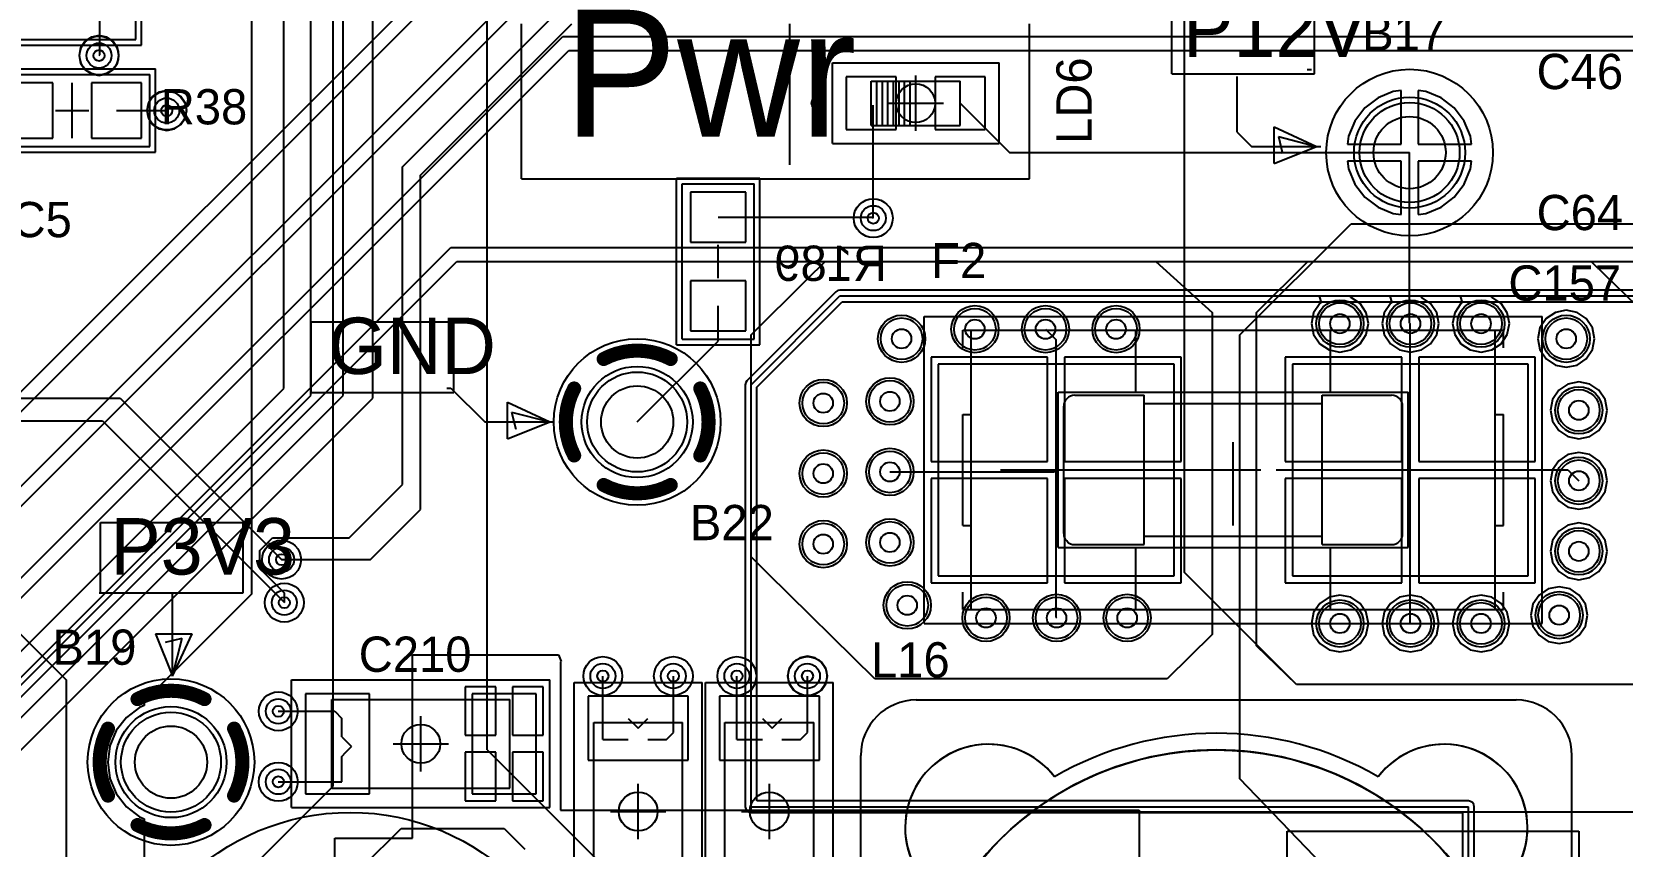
# Model space of a CAD drawing. Extents: x 28 to 300, y 18 to 330.
# Drawn here: x 204.05 to 232.68, y 152.99 to 167.66 of the extents above; entities that cross this region are included whole.
import ezdxf

# ---------------------------------------------------------------- set-up
doc = ezdxf.new("R2010")
doc.units = 0
for name, color, linetype in [('BOTTOMLAYER', 5, 'CONTINUOUS'), ('BOTTOMOVERLAY', 54, 'CONTINUOUS'), ('BOTTOMPASTE', 16, 'CONTINUOUS'), ('BOTTOMSOLDER', 6, 'CONTINUOUS'), ('DRILLDRAWING', 1, 'CONTINUOUS'), ('INTERNALPLANE1', 76, 'CONTINUOUS'), ('INTERNALPLANE6', 136, 'CONTINUOUS'), ('MECHANICAL14', 56, 'CONTINUOUS'), ('MECHANICAL15', 56, 'CONTINUOUS'), ('MECHANICAL8', 56, 'CONTINUOUS'), ('MIDLAYER1', 16, 'CONTINUOUS'), ('MIDLAYER3', 90, 'CONTINUOUS'), ('MULTILAYER', 9, 'CONTINUOUS'), ('PADHOLELAYER', 156, 'CONTINUOUS'), ('TOPLAYER', 1, 'CONTINUOUS'), ('TOPOVERLAY', 2, 'CONTINUOUS'), ('TOPPASTE', 8, 'CONTINUOUS'), ('TOPSOLDER', 216, 'CONTINUOUS'), ('VIAHOLELAYER', 16, 'CONTINUOUS')]:
    doc.layers.add(name, color=color, linetype=linetype)

msp = doc.modelspace()

# ---------------------------------------------------------------- linework, layer by layer
at = {"layer": 'BOTTOMLAYER'}
for p, q in [((212.25, 154.725), (212.25, 167.92)), ((216.908, 164.77), (215.908, 164.77)), ((215.908, 164.77), (215.908, 163.87)), ((216.908, 163.87), (216.908, 164.77)), ((216.408, 164.32), (219.18, 164.32)), ((219.18, 164.32), (219.2, 164.3)), ((225.8, 162.2), (227.8, 164.2)), ((227.8, 164.2), (233.126, 164.2)), ((215.908, 163.87), (216.908, 163.87)), ((216.908, 163.17), (215.908, 163.17)), ((215.908, 163.17), (215.908, 162.27)), ((216.908, 162.27), (216.908, 163.17)), ((216.408, 162.086), (216.408, 162.72)), ((214.951, 160.629), (216.408, 162.086)), ((215.908, 162.27), (216.908, 162.27)), ((225.8, 154.2), (225.8, 162.2)), ((202.039, 161.056), (205.644, 161.056)), ((205.644, 161.056), (208.55, 158.15)), ((201.531, 160.65), (205.325, 160.65)), ((205.325, 160.65), (208.6, 157.375)), ((200.518, 160.139), (204.681, 155.976)), ((204.681, 146.604), (204.681, 155.976)), ((212.25, 154.725), (217.3, 149.675)), ((228.178, 151.732), (225.8, 154.2))]:
    msp.add_line(p, q, dxfattribs=at)
for centre, radius in [((205.265, 167.229), 0.225), ((206.484, 166.238), 0.225), ((228.854, 165.481), 1), ((219.2, 164.3), 0.225), ((221.03, 162.3), 0.375), ((222.3, 162.3), 0.375), ((223.57, 162.3), 0.375), ((227.6, 162.4), 0.375), ((228.87, 162.4), 0.375), ((230.14, 162.4), 0.375), ((219.71, 162.128), 0.375), ((231.673, 162.128), 0.375), ((214.951, 160.629), 1), ((218.3, 160.97), 0.375), ((219.5, 161), 0.375), ((231.9, 160.84), 0.375), ((218.3, 159.7), 0.375), ((219.5, 159.73), 0.375), ((231.9, 159.57), 0.375), ((218.3, 158.43), 0.375), ((219.5, 158.46), 0.375), ((231.9, 158.3), 0.375), ((208.55, 158.15), 0.225), ((208.6, 157.375), 0.225), ((219.812, 157.328), 0.375), ((221.23, 157.1), 0.375), ((222.5, 157.1), 0.375), ((223.77, 157.1), 0.375), ((231.546, 157.15), 0.375), ((227.6, 157), 0.375), ((228.87, 157), 0.375), ((230.14, 157), 0.375), ((214.333, 156.053), 0.225), ((215.603, 156.053), 0.225), ((216.746, 156.053), 0.225), ((218.016, 156.053), 0.225), ((206.56, 154.503), 1), ((208.491, 155.418), 0.225), ((208.491, 154.148), 0.225)]:
    msp.add_circle(centre, radius, dxfattribs=at)
at = {"layer": 'BOTTOMOVERLAY'}
msp.add_line((215.908, 163.52), (216.908, 163.52), dxfattribs=at)
at = {"layer": 'BOTTOMPASTE'}
for p, q in [((216.908, 164.77), (215.908, 164.77)), ((215.908, 164.77), (215.908, 163.87)), ((216.908, 163.87), (216.908, 164.77)), ((215.908, 163.87), (216.908, 163.87)), ((216.908, 163.17), (215.908, 163.17)), ((215.908, 163.17), (215.908, 162.27)), ((216.908, 162.27), (216.908, 163.17)), ((215.908, 162.27), (216.908, 162.27))]:
    msp.add_line(p, q, dxfattribs=at)
at = {"layer": 'BOTTOMSOLDER'}
for p, q in [((216.908, 164.77), (215.908, 164.77)), ((215.908, 164.77), (215.908, 163.87)), ((216.908, 163.87), (216.908, 164.77)), ((215.908, 163.87), (216.908, 163.87)), ((216.908, 163.17), (215.908, 163.17)), ((215.908, 163.17), (215.908, 162.27)), ((216.908, 162.27), (216.908, 163.17)), ((215.908, 162.27), (216.908, 162.27))]:
    msp.add_line(p, q, dxfattribs=at)
for centre in [(228.854, 165.481), (214.951, 160.629), (206.56, 154.503)]:
    msp.add_circle(centre, 1, dxfattribs=at)
at = {"layer": 'DRILLDRAWING'}
for centre, radius in [((205.265, 167.229), 0.1), ((206.484, 166.238), 0.1), ((228.854, 165.481), 0.65), ((219.2, 164.3), 0.1), ((221.03, 162.3), 0.175), ((222.3, 162.3), 0.175), ((223.57, 162.3), 0.175), ((227.6, 162.4), 0.175), ((228.87, 162.4), 0.175), ((230.14, 162.4), 0.175), ((219.71, 162.128), 0.175), ((231.673, 162.128), 0.175), ((214.951, 160.629), 0.65), ((219.5, 161), 0.175), ((218.3, 160.97), 0.175), ((231.9, 160.84), 0.175), ((218.3, 159.7), 0.175), ((219.5, 159.73), 0.175), ((231.9, 159.57), 0.175), ((218.3, 158.43), 0.175), ((219.5, 158.46), 0.175), ((231.9, 158.3), 0.175), ((208.55, 158.15), 0.1), ((208.6, 157.375), 0.1), ((219.812, 157.328), 0.175), ((221.23, 157.1), 0.175), ((222.5, 157.1), 0.175), ((223.77, 157.1), 0.175), ((227.6, 157), 0.175), ((228.87, 157), 0.175), ((230.14, 157), 0.175), ((231.546, 157.15), 0.175), ((214.333, 156.053), 0.1), ((215.603, 156.053), 0.1), ((216.746, 156.053), 0.1), ((218.016, 156.053), 0.1), ((208.491, 155.418), 0.1), ((206.56, 154.503), 0.65), ((208.491, 154.148), 0.1)]:
    msp.add_circle(centre, radius, dxfattribs=at)
at = {"layer": 'INTERNALPLANE1'}
for p, q in [((218.527, 162.973), (216.927, 161.373)), ((217, 161.3), (218.6, 162.9)), ((218.56, 162.996), (218.527, 162.973)), ((218.6, 163.004), (218.56, 162.996)), ((248.189, 163.004), (218.6, 163.004)), ((218.6, 163.004), (218.6, 163.004)), ((218.6, 162.9), (248.496, 162.9)), ((217.104, 161.257), (218.643, 162.796)), ((218.643, 162.796), (248.189, 162.796)), ((216.904, 161.34), (216.896, 161.3)), ((216.896, 161.3), (216.896, 161.3)), ((216.896, 161.3), (216.896, 153.7)), ((216.927, 161.373), (216.904, 161.34)), ((217, 153.7), (217, 161.3)), ((217.104, 153.804), (217.104, 161.257)), ((229.912, 153.804), (217.104, 153.804)), ((229.952, 153.796), (229.912, 153.804)), ((229.985, 153.773), (229.952, 153.796)), ((230.008, 153.74), (229.985, 153.773)), ((230.016, 153.7), (230.008, 153.74)), ((216.896, 153.7), (216.904, 153.66)), ((216.904, 153.66), (216.927, 153.627)), ((216.927, 153.627), (216.96, 153.604)), ((216.96, 153.604), (217, 153.596)), ((217, 153.7), (229.912, 153.7)), ((217, 153.596), (229.808, 153.596)), ((229.808, 153.596), (229.808, 103.018)), ((229.912, 102.778), (229.912, 153.7)), ((229.912, 102.778), (229.912, 153.7)), ((230.016, 103.018), (230.016, 153.7))]:
    msp.add_line(p, q, dxfattribs=at)
at = {"layer": 'INTERNALPLANE1', "const_width": 0.254}
for points in [[(205.957, 155.638, -0.249328), (207.164, 155.638)], [(205.426, 153.9, -0.249328), (205.426, 155.106)], [(207.695, 155.106, -0.249328), (207.695, 153.9)], [(207.164, 153.369, -0.249328), (205.957, 153.369)]]:
    msp.add_lwpolyline(points, format="xyb", dxfattribs=at)
at = {"layer": 'INTERNALPLANE1', "const_width": 0.127}
for points in [[(205.894, 155.638, 1), (206.021, 155.638, 1)], [(207.1, 155.638, 1), (207.227, 155.638, 1)], [(205.362, 155.106, 1), (205.489, 155.106, 1)], [(207.632, 155.106, 1), (207.759, 155.106, 1)], [(205.362, 153.9, 1), (205.489, 153.9, 1)], [(207.632, 153.9, 1), (207.759, 153.9, 1)], [(205.894, 153.369, 1), (206.021, 153.369, 1)], [(207.1, 153.369, 1), (207.227, 153.369, 1)]]:
    msp.add_lwpolyline(points, format="xyb", close=True, dxfattribs=at)
at = {"layer": 'INTERNALPLANE1'}
for centre, radius in [((205.265, 167.229), 0.35), ((228.854, 165.481), 0.9), ((219.2, 164.3), 0.35), ((227.6, 162.4), 0.425), ((228.87, 162.4), 0.425), ((230.14, 162.4), 0.425), ((231.673, 162.128), 0.425), ((214.951, 160.629), 0.9), ((231.9, 160.84), 0.425), ((231.9, 159.57), 0.425), ((231.9, 158.3), 0.425), ((208.55, 158.15), 0.35), ((208.6, 157.375), 0.35), ((231.546, 157.15), 0.425), ((227.6, 157), 0.425), ((228.87, 157), 0.425), ((230.14, 157), 0.425), ((214.333, 156.053), 0.35), ((215.603, 156.053), 0.35), ((216.746, 156.053), 0.35), ((218.016, 156.053), 0.35), ((208.491, 155.418), 0.35), ((208.491, 154.148), 0.35)]:
    msp.add_circle(centre, radius, dxfattribs=at)
at = {"layer": 'INTERNALPLANE6', "const_width": 0.254}
for points in [[(214.348, 161.764, -0.249328), (215.555, 161.764)], [(213.817, 160.026, -0.249328), (213.817, 161.232)], [(216.086, 161.232, -0.249328), (216.086, 160.026)], [(215.555, 159.494, -0.249328), (214.348, 159.494)]]:
    msp.add_lwpolyline(points, format="xyb", dxfattribs=at)
at = {"layer": 'INTERNALPLANE6', "const_width": 0.127}
for points in [[(214.285, 161.764, 1), (214.412, 161.764, 1)], [(215.491, 161.764, 1), (215.618, 161.764, 1)], [(213.753, 161.232, 1), (213.88, 161.232, 1)], [(216.023, 161.232, 1), (216.15, 161.232, 1)], [(213.753, 160.026, 1), (213.88, 160.026, 1)], [(216.023, 160.026, 1), (216.15, 160.026, 1)], [(214.285, 159.494, 1), (214.412, 159.494, 1)], [(215.491, 159.494, 1), (215.618, 159.494, 1)]]:
    msp.add_lwpolyline(points, format="xyb", close=True, dxfattribs=at)
at = {"layer": 'INTERNALPLANE6'}
for centre, radius in [((206.484, 166.238), 0.35), ((228.854, 165.481), 0.9), ((219.2, 164.3), 0.35), ((221.03, 162.3), 0.425), ((222.3, 162.3), 0.425), ((223.57, 162.3), 0.425), ((227.6, 162.4), 0.425), ((228.87, 162.4), 0.425), ((230.14, 162.4), 0.425), ((219.71, 162.128), 0.425), ((231.673, 162.128), 0.425), ((218.3, 160.97), 0.425), ((219.5, 161), 0.425), ((231.9, 160.84), 0.425), ((218.3, 159.7), 0.425), ((219.5, 159.73), 0.425), ((231.9, 159.57), 0.425), ((219.5, 158.46), 0.425), ((218.3, 158.43), 0.425), ((231.9, 158.3), 0.425), ((208.55, 158.15), 0.35), ((219.812, 157.328), 0.425), ((208.6, 157.375), 0.35), ((221.23, 157.1), 0.425), ((222.5, 157.1), 0.425), ((223.77, 157.1), 0.425), ((231.546, 157.15), 0.425), ((227.6, 157), 0.425), ((228.87, 157), 0.425), ((230.14, 157), 0.425), ((206.56, 154.503), 0.9)]:
    msp.add_circle(centre, radius, dxfattribs=at)
at = {"layer": 'MECHANICAL14'}
for p, q in [((205.928, 167.518), (205.928, 168.818)), ((203.028, 167.518), (205.928, 167.518)), ((203.382, 166.888), (206.182, 166.888)), ((206.182, 165.588), (206.182, 166.888)), ((219.164, 166.77), (220.764, 166.77)), ((219.164, 165.97), (219.164, 166.77)), ((219.264, 165.97), (219.264, 166.77)), ((219.364, 165.97), (219.364, 166.77)), ((219.464, 165.97), (219.464, 166.77)), ((219.564, 165.97), (219.564, 166.77)), ((219.664, 165.97), (219.664, 166.77)), ((219.764, 165.97), (219.764, 166.77)), ((219.864, 165.97), (219.864, 166.77)), ((220.764, 165.97), (220.764, 166.77)), ((219.164, 165.97), (220.764, 165.97)), ((203.382, 165.588), (206.182, 165.588)), ((215.758, 164.92), (217.058, 164.92)), ((215.758, 162.12), (215.758, 164.92)), ((217.058, 162.12), (217.058, 164.92)), ((215.758, 162.12), (217.058, 162.12)), ((220.964, 157.251), (220.964, 162.281)), ((220.964, 162.281), (230.394, 162.281)), ((223.929, 161.166), (223.929, 162.281)), ((227.429, 161.166), (227.429, 162.281)), ((230.394, 157.251), (230.394, 162.281)), ((222.529, 158.366), (222.529, 161.166)), ((222.529, 161.166), (228.829, 161.166)), ((228.829, 158.366), (228.829, 161.166)), ((222.629, 158.621), (222.629, 160.911)), ((222.829, 161.111), (224.079, 161.111)), ((224.079, 158.421), (224.079, 161.111)), ((224.079, 160.961), (227.279, 160.961)), ((227.279, 161.111), (228.529, 161.111)), ((227.279, 158.421), (227.279, 161.111)), ((228.729, 158.621), (228.729, 160.911)), ((220.814, 158.766), (220.814, 160.766)), ((220.814, 160.766), (220.964, 160.766)), ((230.394, 160.766), (230.544, 160.766)), ((230.544, 158.766), (230.544, 160.766)), ((220.814, 158.766), (220.964, 158.765)), ((230.394, 158.766), (230.544, 158.766)), ((222.529, 158.366), (228.829, 158.366)), ((222.829, 158.421), (224.079, 158.421)), ((223.929, 157.251), (223.929, 158.366)), ((224.079, 158.571), (227.279, 158.571)), ((227.279, 158.421), (228.529, 158.421)), ((227.429, 157.251), (227.429, 158.351)), ((220.964, 157.251), (230.394, 157.251)), ((209.456, 155.633), (212.656, 155.633)), ((209.456, 154.033), (209.456, 155.633)), ((212.656, 154.033), (212.656, 155.633)), ((219.975, 155.622), (230.775, 155.622)), ((214.168, 152.014), (214.168, 155.214)), ((214.168, 155.214), (215.768, 155.214)), ((215.768, 152.014), (215.768, 155.214)), ((216.53, 152.014), (216.53, 155.214)), ((216.53, 155.214), (218.13, 155.214)), ((218.13, 152.014), (218.13, 155.214)), ((218.975, 143.822), (218.975, 154.622)), ((231.775, 143.822), (231.775, 154.622)), ((209.456, 154.033), (212.656, 154.033))]:
    msp.add_line(p, q, dxfattribs=at)
for centre, radius in [((228.854, 165.481), 1.5), ((214.951, 160.629), 1.5), ((206.56, 154.503), 1.5), ((225.375, 149.222), 5.5), ((209.786, 149.347), 4.25)]:
    msp.add_circle(centre, radius, dxfattribs=at)
for centre, radius, start, end in [((222.829, 160.911), 0.2, 90, 180), ((228.529, 160.911), 0.2, 0, 90), ((222.829, 158.621), 0.2, 180, 270), ((228.529, 158.621), 0.2, 270, 360), ((219.975, 154.622), 1, 90, 180), ((230.775, 154.622), 1, 0, 90), ((225.375, 149.222), 5.8, 59.8595, 120.1405), ((221.274, 153.324), 1.5, 37.5703, 232.4297), ((229.476, 153.324), 1.5, 307.5703, 142.4297)]:
    msp.add_arc(centre, radius, start, end, dxfattribs=at)
at = {"layer": 'MECHANICAL15'}
for p, q in [((206.028, 167.418), (206.028, 168.918)), ((202.928, 167.418), (206.028, 167.418)), ((203.282, 166.988), (206.282, 166.988)), ((206.282, 165.488), (206.282, 166.988)), ((218.464, 167.095), (221.464, 167.095)), ((218.464, 165.645), (218.464, 167.095)), ((221.464, 165.645), (221.464, 167.095)), ((219.964, 165.87), (219.964, 166.87)), ((204.782, 165.938), (204.782, 166.538)), ((219.464, 166.37), (220.464, 166.37)), ((204.482, 166.238), (205.082, 166.238)), ((203.282, 165.488), (206.282, 165.488)), ((218.464, 165.645), (221.464, 165.645)), ((215.658, 162.02), (215.658, 165.02)), ((215.658, 165.02), (217.158, 165.02)), ((217.158, 162.02), (217.158, 165.02)), ((216.408, 163.22), (216.408, 163.82)), ((216.108, 163.52), (216.708, 163.52)), ((220.119, 162.531), (231.239, 162.531)), ((220.119, 157.001), (220.119, 162.531)), ((231.239, 157.001), (231.239, 162.531)), ((215.658, 162.02), (217.158, 162.02)), ((225.679, 159.266), (225.679, 160.266)), ((225.179, 159.766), (226.179, 159.766)), ((220.119, 157.001), (231.239, 157.001)), ((208.731, 155.983), (213.381, 155.983)), ((208.731, 153.683), (208.731, 155.983)), ((213.381, 153.683), (213.381, 155.983)), ((213.818, 151.289), (213.818, 155.939)), ((213.818, 155.939), (216.118, 155.939)), ((216.118, 151.289), (216.118, 155.939)), ((216.18, 151.289), (216.18, 155.939)), ((216.18, 155.939), (218.48, 155.939)), ((218.48, 151.289), (218.48, 155.939)), ((211.056, 154.333), (211.056, 155.333)), ((210.556, 154.833), (211.556, 154.833)), ((214.968, 153.114), (214.968, 154.114)), ((217.33, 153.114), (217.33, 154.114)), ((208.731, 153.683), (213.381, 153.683)), ((214.468, 153.614), (215.468, 153.614)), ((216.83, 153.614), (217.83, 153.614))]:
    msp.add_line(p, q, dxfattribs=at)
for centre in [(219.964, 166.37), (211.056, 154.833), (214.968, 153.614), (217.33, 153.614)]:
    msp.add_circle(centre, 0.35, dxfattribs=at)
at = {"layer": 'MECHANICAL8'}
for p, q in [((221.491, 159.766), (222.491, 159.766)), ((222.491, 158.766), (222.491, 159.766)), ((224.679, 159.766), (225.679, 159.766)), ((225.679, 158.766), (225.679, 159.766)), ((228.867, 158.766), (228.867, 159.766)), ((228.867, 159.766), (229.867, 159.766))]:
    msp.add_line(p, q, dxfattribs=at)
at = {"layer": 'MIDLAYER1'}
for p, q in [((198.048, 155.367), (228.502, 185.821)), ((198.153, 155.113), (228.608, 185.567)), ((196.172, 151.785), (228.735, 184.348)), ((196.277, 151.531), (228.84, 184.094)), ((195.27, 149.229), (213.612, 167.571)), ((213.612, 167.571), (233.345, 167.571)), ((195.375, 148.975), (213.718, 167.317)), ((213.718, 167.317), (233.345, 167.317)), ((195.653, 147.828), (211.599, 163.774)), ((211.599, 163.774), (233.345, 163.774)), ((195.758, 147.574), (211.704, 163.52)), ((211.704, 163.52), (233.345, 163.52)), ((217, 161.3), (218.6, 162.9)), ((218.6, 162.9), (227.226, 162.9)), ((227.226, 162.9), (227.263, 162.778)), ((227.796, 162.873), (227.799, 162.9)), ((227.799, 162.9), (228.496, 162.9)), ((228.496, 162.9), (228.533, 162.778)), ((229.066, 162.873), (229.069, 162.9)), ((229.069, 162.9), (229.766, 162.9)), ((229.766, 162.9), (229.803, 162.778)), ((230.336, 162.873), (230.339, 162.9)), ((230.339, 162.9), (234, 162.9)), ((227.127, 162.596), (227.088, 162.4)), ((227.238, 162.762), (227.127, 162.596)), ((227.263, 162.778), (227.238, 162.762)), ((227.81, 162.863), (227.796, 162.873)), ((227.796, 162.873), (227.796, 162.873)), ((227.962, 162.762), (227.81, 162.863)), ((227.81, 162.863), (227.81, 162.863)), ((227.81, 162.863), (227.81, 162.863)), ((228.073, 162.596), (227.962, 162.762)), ((228.112, 162.4), (228.073, 162.596)), ((228.397, 162.596), (228.358, 162.4)), ((228.508, 162.762), (228.397, 162.596)), ((228.533, 162.778), (228.508, 162.762)), ((229.08, 162.863), (229.066, 162.873)), ((229.066, 162.873), (229.066, 162.873)), ((229.232, 162.762), (229.08, 162.863)), ((229.08, 162.863), (229.08, 162.863)), ((229.08, 162.863), (229.08, 162.863)), ((229.343, 162.596), (229.232, 162.762)), ((229.382, 162.4), (229.343, 162.596)), ((229.667, 162.596), (229.628, 162.4)), ((229.778, 162.762), (229.667, 162.596)), ((229.803, 162.778), (229.778, 162.762)), ((230.35, 162.863), (230.336, 162.873)), ((230.336, 162.873), (230.336, 162.873)), ((230.502, 162.762), (230.35, 162.863)), ((230.35, 162.863), (230.35, 162.863)), ((230.35, 162.863), (230.35, 162.863)), ((230.613, 162.596), (230.502, 162.762)), ((230.652, 162.4), (230.613, 162.596)), ((231.478, 162.601), (231.311, 162.49)), ((231.673, 162.64), (231.478, 162.601)), ((231.869, 162.601), (231.673, 162.64)), ((232.035, 162.49), (231.869, 162.601)), ((227.088, 162.4), (227.127, 162.204)), ((228.073, 162.204), (228.112, 162.4)), ((228.358, 162.4), (228.397, 162.204)), ((229.343, 162.204), (229.382, 162.4)), ((229.628, 162.4), (229.667, 162.204)), ((230.613, 162.204), (230.652, 162.4)), ((231.201, 162.324), (231.162, 162.128)), ((231.311, 162.49), (231.201, 162.324)), ((232.146, 162.324), (232.035, 162.49)), ((232.185, 162.128), (232.146, 162.324)), ((227.127, 162.204), (227.238, 162.038)), ((227.238, 162.038), (227.404, 161.927)), ((227.796, 161.927), (227.962, 162.038)), ((227.962, 162.038), (228.073, 162.204)), ((228.397, 162.204), (228.508, 162.038)), ((228.508, 162.038), (228.674, 161.927)), ((229.066, 161.927), (229.232, 162.038)), ((229.232, 162.038), (229.343, 162.204)), ((229.667, 162.204), (229.778, 162.038)), ((229.778, 162.038), (229.944, 161.927)), ((230.336, 161.927), (230.502, 162.038)), ((230.502, 162.038), (230.613, 162.204)), ((231.162, 162.128), (231.201, 161.932)), ((232.146, 161.932), (232.185, 162.128)), ((227.404, 161.927), (227.6, 161.888)), ((227.6, 161.888), (227.796, 161.927)), ((228.674, 161.927), (228.87, 161.888)), ((228.87, 161.888), (229.066, 161.927)), ((229.944, 161.927), (230.14, 161.888)), ((230.14, 161.888), (230.336, 161.927)), ((231.201, 161.932), (231.311, 161.766)), ((231.311, 161.766), (231.478, 161.655)), ((231.869, 161.655), (232.035, 161.766)), ((232.035, 161.766), (232.146, 161.932)), ((231.478, 161.655), (231.673, 161.616)), ((231.673, 161.616), (231.869, 161.655)), ((217, 156.306), (217, 161.3)), ((231.538, 161.202), (231.427, 161.036)), ((231.704, 161.313), (231.538, 161.202)), ((231.9, 161.352), (231.704, 161.313)), ((232.096, 161.313), (231.9, 161.352)), ((232.262, 161.202), (232.096, 161.313)), ((232.373, 161.036), (232.262, 161.202)), ((231.427, 161.036), (231.388, 160.84)), ((232.412, 160.84), (232.373, 161.036)), ((231.388, 160.84), (231.427, 160.644)), ((231.427, 160.644), (231.538, 160.478)), ((232.262, 160.478), (232.373, 160.644)), ((232.373, 160.644), (232.412, 160.84)), ((231.538, 160.478), (231.704, 160.367)), ((231.704, 160.367), (231.9, 160.328)), ((231.9, 160.328), (232.096, 160.367)), ((232.096, 160.367), (232.262, 160.478)), ((231.704, 160.043), (231.538, 159.932)), ((231.9, 160.082), (231.704, 160.043)), ((232.096, 160.043), (231.9, 160.082)), ((232.262, 159.932), (232.096, 160.043)), ((231.427, 159.766), (231.388, 159.57)), ((231.538, 159.932), (231.427, 159.766)), ((232.373, 159.766), (232.262, 159.932)), ((232.412, 159.57), (232.373, 159.766)), ((231.388, 159.57), (231.427, 159.374)), ((232.373, 159.374), (232.412, 159.57)), ((231.427, 159.374), (231.538, 159.208)), ((231.538, 159.208), (231.704, 159.097)), ((232.096, 159.097), (232.262, 159.208)), ((232.262, 159.208), (232.373, 159.374)), ((231.704, 159.097), (231.9, 159.058)), ((231.9, 159.058), (232.096, 159.097)), ((231.538, 158.662), (231.427, 158.496)), ((231.704, 158.773), (231.538, 158.662)), ((231.9, 158.812), (231.704, 158.773)), ((232.096, 158.773), (231.9, 158.812)), ((232.262, 158.662), (232.096, 158.773)), ((232.373, 158.496), (232.262, 158.662)), ((231.427, 158.496), (231.388, 158.3)), ((232.412, 158.3), (232.373, 158.496)), ((231.388, 158.3), (231.427, 158.104)), ((231.427, 158.104), (231.538, 157.938)), ((232.262, 157.938), (232.373, 158.104)), ((232.373, 158.104), (232.412, 158.3)), ((231.538, 157.938), (231.704, 157.827)), ((231.704, 157.827), (231.9, 157.788)), ((231.9, 157.788), (232.096, 157.827)), ((232.096, 157.827), (232.262, 157.938)), ((227.404, 157.473), (227.238, 157.362)), ((227.6, 157.512), (227.404, 157.473)), ((227.796, 157.473), (227.6, 157.512)), ((227.962, 157.362), (227.796, 157.473)), ((228.674, 157.473), (228.508, 157.362)), ((228.87, 157.512), (228.674, 157.473)), ((229.066, 157.473), (228.87, 157.512)), ((229.232, 157.362), (229.066, 157.473)), ((229.944, 157.473), (229.778, 157.362)), ((230.14, 157.512), (229.944, 157.473)), ((230.336, 157.473), (230.14, 157.512)), ((230.502, 157.362), (230.336, 157.473)), ((231.184, 157.512), (231.074, 157.346)), ((231.351, 157.623), (231.184, 157.512)), ((231.546, 157.662), (231.351, 157.623)), ((231.742, 157.623), (231.546, 157.662)), ((231.908, 157.512), (231.742, 157.623)), ((232.019, 157.346), (231.908, 157.512)), ((227.127, 157.196), (227.088, 157)), ((227.238, 157.362), (227.127, 157.196)), ((228.073, 157.196), (227.962, 157.362)), ((228.112, 157), (228.073, 157.196)), ((228.397, 157.196), (228.358, 157)), ((228.508, 157.362), (228.397, 157.196)), ((229.343, 157.196), (229.232, 157.362)), ((229.382, 157), (229.343, 157.196)), ((229.667, 157.196), (229.628, 157)), ((229.778, 157.362), (229.667, 157.196)), ((230.613, 157.196), (230.502, 157.362)), ((230.652, 157), (230.613, 157.196)), ((231.074, 157.346), (231.035, 157.15)), ((232.058, 157.15), (232.019, 157.346)), ((227.088, 157), (227.127, 156.804)), ((228.073, 156.804), (228.112, 157)), ((228.358, 157), (228.397, 156.804)), ((229.343, 156.804), (229.382, 157)), ((229.628, 157), (229.667, 156.804)), ((230.613, 156.804), (230.652, 157)), ((231.035, 157.15), (231.074, 156.954)), ((231.074, 156.954), (231.184, 156.788)), ((231.908, 156.788), (232.019, 156.954)), ((232.019, 156.954), (232.058, 157.15)), ((227.127, 156.804), (227.238, 156.638)), ((227.238, 156.638), (227.404, 156.527)), ((227.796, 156.527), (227.962, 156.638)), ((227.962, 156.638), (228.073, 156.804)), ((228.397, 156.804), (228.508, 156.638)), ((228.508, 156.638), (228.674, 156.527)), ((229.066, 156.527), (229.232, 156.638)), ((229.232, 156.638), (229.343, 156.804)), ((229.667, 156.804), (229.778, 156.638)), ((229.778, 156.638), (229.944, 156.527)), ((230.336, 156.527), (230.502, 156.638)), ((230.502, 156.638), (230.613, 156.804)), ((231.184, 156.788), (231.351, 156.677)), ((231.351, 156.677), (231.546, 156.638)), ((231.546, 156.638), (231.742, 156.677)), ((231.742, 156.677), (231.908, 156.788)), ((217.077, 156.19), (217, 156.306)), ((217.762, 156.306), (217.684, 156.19)), ((217.878, 156.384), (217.762, 156.306)), ((218.016, 156.411), (217.878, 156.384)), ((218.153, 156.384), (218.016, 156.411)), ((218.27, 156.306), (218.153, 156.384)), ((218.347, 156.19), (218.27, 156.306)), ((227.404, 156.527), (227.6, 156.488)), ((227.6, 156.488), (227.796, 156.527)), ((228.674, 156.527), (228.87, 156.488)), ((228.87, 156.488), (229.066, 156.527)), ((229.944, 156.527), (230.14, 156.488)), ((230.14, 156.488), (230.336, 156.527)), ((217.105, 156.053), (217.077, 156.19)), ((217.077, 155.915), (217.105, 156.053)), ((217.684, 156.19), (217.657, 156.053)), ((217.657, 156.053), (217.684, 155.915)), ((218.375, 156.053), (218.347, 156.19)), ((218.347, 155.915), (218.375, 156.053)), ((217, 155.799), (217.077, 155.915)), ((217, 153.6), (217, 155.799)), ((217.684, 155.915), (217.762, 155.799)), ((217.762, 155.799), (217.878, 155.721)), ((218.153, 155.721), (218.27, 155.799)), ((218.27, 155.799), (218.347, 155.915)), ((217.878, 155.721), (218.016, 155.694)), ((218.016, 155.694), (218.153, 155.721)), ((247.66, 153.6), (217, 153.6))]:
    msp.add_line(p, q, dxfattribs=at)
for centre, radius in [((205.265, 167.229), 0.225), ((206.484, 166.238), 0.225), ((228.854, 165.481), 1), ((219.2, 164.3), 0.225), ((221.03, 162.3), 0.375), ((222.3, 162.3), 0.375), ((223.57, 162.3), 0.375), ((227.6, 162.4), 0.375), ((228.87, 162.4), 0.375), ((230.14, 162.4), 0.375), ((219.71, 162.128), 0.375), ((231.673, 162.128), 0.375), ((214.951, 160.629), 1), ((218.3, 160.97), 0.375), ((219.5, 161), 0.375), ((231.9, 160.84), 0.375), ((218.3, 159.7), 0.375), ((219.5, 159.73), 0.375), ((231.9, 159.57), 0.375), ((218.3, 158.43), 0.375), ((219.5, 158.46), 0.375), ((231.9, 158.3), 0.375), ((208.55, 158.15), 0.225), ((208.6, 157.375), 0.225), ((219.812, 157.328), 0.375), ((221.23, 157.1), 0.375), ((222.5, 157.1), 0.375), ((223.77, 157.1), 0.375), ((231.546, 157.15), 0.375), ((227.6, 157), 0.375), ((228.87, 157), 0.375), ((230.14, 157), 0.375), ((214.333, 156.053), 0.225), ((215.603, 156.053), 0.225), ((216.746, 156.053), 0.225), ((218.016, 156.053), 0.225), ((206.56, 154.503), 1), ((208.491, 155.418), 0.225), ((208.491, 154.148), 0.225)]:
    msp.add_circle(centre, radius, dxfattribs=at)
at = {"layer": 'MIDLAYER3'}
for p, q in [((209.481, 154.071), (209.481, 180.335)), ((208.008, 175.077), (208.008, 157.526)), ((224.8, 157.917), (224.8, 171.167)), ((205.011, 167.482), (204.933, 167.366)), ((205.128, 167.56), (205.011, 167.482)), ((205.265, 167.587), (205.128, 167.56)), ((205.402, 167.56), (205.265, 167.587)), ((205.519, 167.482), (205.402, 167.56)), ((205.597, 167.366), (205.519, 167.482)), ((204.933, 167.366), (204.906, 167.229)), ((204.906, 167.229), (204.933, 167.091)), ((205.624, 167.229), (205.597, 167.366)), ((205.597, 167.091), (205.624, 167.229)), ((204.933, 167.091), (205.011, 166.975)), ((205.011, 166.975), (205.128, 166.897)), ((205.128, 166.897), (205.265, 166.87)), ((205.265, 166.87), (205.402, 166.897)), ((205.402, 166.897), (205.519, 166.975)), ((205.519, 166.975), (205.597, 167.091)), ((206.153, 166.375), (206.125, 166.238)), ((206.23, 166.492), (206.153, 166.375)), ((206.347, 166.569), (206.23, 166.492)), ((206.484, 166.597), (206.347, 166.569)), ((206.622, 166.569), (206.484, 166.597)), ((206.738, 166.492), (206.622, 166.569)), ((206.816, 166.375), (206.738, 166.492)), ((206.843, 166.238), (206.816, 166.375)), ((228.286, 166.465), (228.05, 166.285)), ((228.56, 166.579), (228.286, 166.465)), ((228.702, 166.598), (228.56, 166.579)), ((228.702, 165.633), (228.702, 166.598)), ((229.148, 166.579), (229.006, 166.598)), ((229.006, 166.598), (229.006, 165.633)), ((229.422, 166.465), (229.148, 166.579)), ((229.658, 166.285), (229.422, 166.465)), ((206.125, 166.238), (206.153, 166.101)), ((206.153, 166.101), (206.23, 165.984)), ((206.738, 165.984), (206.816, 166.101)), ((206.816, 166.101), (206.843, 166.238)), ((227.87, 166.049), (227.756, 165.775)), ((228.05, 166.285), (227.87, 166.049)), ((229.838, 166.049), (229.658, 166.285)), ((229.952, 165.775), (229.838, 166.049)), ((206.23, 165.984), (206.347, 165.906)), ((206.347, 165.906), (206.484, 165.879)), ((206.484, 165.879), (206.622, 165.906)), ((206.622, 165.906), (206.738, 165.984)), ((227.756, 165.775), (227.737, 165.633)), ((229.971, 165.633), (229.952, 165.775)), ((227.737, 165.633), (228.702, 165.633)), ((229.006, 165.633), (229.971, 165.633)), ((228.702, 165.329), (227.737, 165.329)), ((227.737, 165.329), (227.756, 165.187)), ((227.756, 165.187), (227.87, 164.913)), ((228.702, 164.364), (228.702, 165.329)), ((229.971, 165.329), (229.006, 165.329)), ((229.006, 165.329), (229.006, 164.364)), ((229.838, 164.913), (229.952, 165.187)), ((229.952, 165.187), (229.971, 165.329)), ((227.87, 164.913), (228.05, 164.677)), ((229.658, 164.677), (229.838, 164.913)), ((228.05, 164.677), (228.286, 164.497)), ((229.422, 164.497), (229.658, 164.677)), ((228.286, 164.497), (228.56, 164.383)), ((228.56, 164.383), (228.702, 164.364)), ((229.006, 164.364), (229.148, 164.383)), ((229.148, 164.383), (229.422, 164.497)), ((226.817, 155.9), (224.8, 157.917)), ((208.008, 157.526), (206.078, 155.595)), ((247.733, 155.9), (226.817, 155.9)), ((205.992, 155.488), (205.757, 155.307)), ((206.078, 155.523), (205.992, 155.488)), ((206.078, 155.595), (206.078, 155.523)), ((205.757, 155.307), (205.576, 155.071)), ((205.576, 155.071), (205.462, 154.797)), ((205.462, 154.797), (205.424, 154.503)), ((205.424, 154.503), (205.462, 154.209)), ((205.462, 154.209), (205.576, 153.935)), ((206.764, 151.354), (209.481, 154.071)), ((205.576, 153.935), (205.757, 153.699)), ((205.757, 153.699), (205.992, 153.519)), ((205.992, 153.519), (206.078, 153.483)), ((206.078, 153.483), (206.078, 142.718)), ((210.015, 152.624), (210.701, 153.309)), ((210.701, 153.309), (212.555, 153.309)), ((212.555, 153.309), (212.931, 152.933))]:
    msp.add_line(p, q, dxfattribs=at)
for centre, radius in [((205.265, 167.229), 0.225), ((206.484, 166.238), 0.225), ((228.854, 165.481), 1), ((219.2, 164.3), 0.225), ((221.03, 162.3), 0.375), ((222.3, 162.3), 0.375), ((223.57, 162.3), 0.375), ((227.6, 162.4), 0.375), ((228.87, 162.4), 0.375), ((230.14, 162.4), 0.375), ((219.71, 162.128), 0.375), ((231.673, 162.128), 0.375), ((214.951, 160.629), 1), ((218.3, 160.97), 0.375), ((219.5, 161), 0.375), ((231.9, 160.84), 0.375), ((218.3, 159.7), 0.375), ((219.5, 159.73), 0.375), ((231.9, 159.57), 0.375), ((218.3, 158.43), 0.375), ((219.5, 158.46), 0.375), ((231.9, 158.3), 0.375), ((208.55, 158.15), 0.225), ((208.6, 157.375), 0.225), ((219.812, 157.328), 0.375), ((221.23, 157.1), 0.375), ((222.5, 157.1), 0.375), ((223.77, 157.1), 0.375), ((231.546, 157.15), 0.375), ((227.6, 157), 0.375), ((228.87, 157), 0.375), ((230.14, 157), 0.375), ((214.333, 156.053), 0.225), ((215.603, 156.053), 0.225), ((216.746, 156.053), 0.225), ((218.016, 156.053), 0.225), ((206.56, 154.503), 1), ((208.491, 155.418), 0.225), ((208.491, 154.148), 0.225)]:
    msp.add_circle(centre, radius, dxfattribs=at)
at = {"layer": 'MULTILAYER'}
for centre, radius in [((205.265, 167.229), 0.225), ((206.484, 166.238), 0.225), ((228.854, 165.481), 1), ((219.2, 164.3), 0.225), ((221.03, 162.3), 0.375), ((222.3, 162.3), 0.375), ((223.57, 162.3), 0.375), ((227.6, 162.4), 0.375), ((228.87, 162.4), 0.375), ((230.14, 162.4), 0.375), ((219.71, 162.128), 0.375), ((231.673, 162.128), 0.375), ((214.951, 160.629), 1), ((218.3, 160.97), 0.375), ((219.5, 161), 0.375), ((231.9, 160.84), 0.375), ((218.3, 159.7), 0.375), ((219.5, 159.73), 0.375), ((231.9, 159.57), 0.375), ((218.3, 158.43), 0.375), ((219.5, 158.46), 0.375), ((231.9, 158.3), 0.375), ((208.55, 158.15), 0.225), ((208.6, 157.375), 0.225), ((219.812, 157.328), 0.375), ((221.23, 157.1), 0.375), ((222.5, 157.1), 0.375), ((223.77, 157.1), 0.375), ((231.546, 157.15), 0.375), ((227.6, 157), 0.375), ((228.87, 157), 0.375), ((230.14, 157), 0.375), ((214.333, 156.053), 0.225), ((215.603, 156.053), 0.225), ((216.746, 156.053), 0.225), ((218.016, 156.053), 0.225), ((206.56, 154.503), 1), ((208.491, 155.418), 0.225), ((208.491, 154.148), 0.225)]:
    msp.add_circle(centre, radius, dxfattribs=at)
at = {"layer": 'PADHOLELAYER'}
for centre in [(228.854, 165.481), (214.951, 160.629), (206.56, 154.503)]:
    msp.add_circle(centre, 0.65, dxfattribs=at)
at = {"layer": 'TOPLAYER'}
for p, q in [((209.075, 161.107), (209.075, 188.091)), ((208.592, 161.234), (208.592, 184.907)), ((209.659, 161.107), (209.659, 184.628)), ((210.193, 161.056), (210.193, 183.307)), ((205.278, 167.241), (205.278, 168.168)), ((210.728, 165.225), (213.603, 168.1)), ((211.05, 165.075), (213.775, 167.8)), ((205.265, 167.229), (205.278, 167.241)), ((204.432, 166.738), (203.532, 166.738)), ((204.432, 165.738), (204.432, 166.738)), ((205.132, 166.738), (205.132, 165.738)), ((206.032, 166.738), (205.132, 166.738)), ((206.032, 165.738), (206.032, 166.738)), ((219.614, 166.845), (218.714, 166.845)), ((218.714, 166.845), (218.714, 165.895)), ((219.614, 165.895), (219.614, 166.845)), ((221.214, 166.845), (220.314, 166.845)), ((220.314, 166.845), (220.314, 165.895)), ((221.214, 165.895), (221.214, 166.845)), ((219.2, 164.3), (219.2, 166.334)), ((220.764, 166.37), (221.653, 165.481)), ((205.582, 166.238), (206.484, 166.238)), ((218.714, 165.895), (219.614, 165.895)), ((220.314, 165.895), (221.214, 165.895)), ((203.532, 165.738), (204.432, 165.738)), ((205.132, 165.738), (206.032, 165.738)), ((221.653, 165.481), (228.854, 165.481)), ((228.854, 162.409), (228.854, 165.481)), ((210.728, 159.503), (210.728, 165.225)), ((211.05, 159.05), (211.05, 165.075)), ((218.012, 163.2), (218.336, 163.52)), ((218.336, 163.52), (224.288, 163.52)), ((224.288, 163.52), (225.3, 162.6)), ((226.1, 162.6), (227.022, 163.52)), ((227.022, 163.52), (232.123, 163.52)), ((232.123, 163.52), (232.349, 163.3)), ((217, 162.2), (218.012, 163.2)), ((232.349, 163.3), (234.5, 161.2)), ((225.3, 162.6), (225.3, 156.8)), ((226.1, 156.6), (226.1, 162.6)), ((228.854, 162.409), (228.867, 162.397)), ((228.867, 162.397), (228.87, 162.4)), ((228.867, 159.766), (228.867, 162.397)), ((217, 161.3), (217, 162.2)), ((222.3, 162.3), (222.491, 162.109)), ((222.491, 159.766), (222.491, 162.109)), ((222.339, 161.798), (220.242, 161.798)), ((220.242, 161.798), (220.242, 159.918)), ((222.339, 159.918), (222.339, 161.798)), ((224.741, 161.798), (222.644, 161.798)), ((222.644, 161.798), (222.644, 159.918)), ((224.741, 159.918), (224.741, 161.798)), ((228.714, 161.798), (226.617, 161.798)), ((226.617, 161.798), (226.617, 159.918)), ((228.714, 159.918), (228.714, 161.798)), ((231.116, 161.798), (229.019, 161.798)), ((229.019, 161.798), (229.019, 159.918)), ((231.116, 159.918), (231.116, 161.798)), ((220.369, 161.671), (220.369, 157.861)), ((224.614, 161.671), (220.369, 161.671)), ((224.614, 157.861), (224.614, 161.671)), ((226.744, 161.671), (226.744, 157.861)), ((230.989, 161.671), (226.744, 161.671)), ((230.989, 157.861), (230.989, 161.671)), ((202.039, 154.681), (208.592, 161.234)), ((217, 158.2), (217, 161.3)), ((202.395, 154.427), (209.075, 161.107)), ((202.7, 154.148), (209.659, 161.107)), ((203.131, 153.995), (210.193, 161.056)), ((220.242, 159.918), (222.339, 159.918)), ((222.455, 159.73), (222.491, 159.766)), ((222.491, 157.109), (222.491, 159.766)), ((222.491, 159.766), (224.934, 159.766)), ((222.644, 159.918), (224.741, 159.918)), ((226.452, 159.766), (228.867, 159.766)), ((226.617, 159.918), (228.714, 159.918)), ((228.867, 157.004), (228.867, 159.766)), ((228.867, 159.766), (231.704, 159.766)), ((229.019, 159.918), (231.116, 159.918)), ((231.704, 159.766), (231.9, 159.57)), ((209.765, 158.54), (210.728, 159.503)), ((219.5, 159.73), (222.455, 159.73)), ((222.339, 159.614), (220.242, 159.614)), ((220.242, 159.614), (220.242, 157.734)), ((222.339, 157.734), (222.339, 159.614)), ((224.741, 159.614), (222.644, 159.614)), ((222.644, 159.614), (222.644, 157.734)), ((224.741, 157.734), (224.741, 159.614)), ((228.714, 159.614), (226.617, 159.614)), ((226.617, 159.614), (226.617, 157.734)), ((228.714, 157.734), (228.714, 159.614)), ((231.116, 159.614), (229.019, 159.614)), ((229.019, 159.614), (229.019, 157.734)), ((231.116, 157.734), (231.116, 159.614)), ((210.15, 158.15), (211.05, 159.05)), ((208.16, 158.312), (208.388, 158.54)), ((208.16, 157.988), (208.16, 158.312)), ((208.388, 158.54), (209.765, 158.54)), ((208.55, 158.15), (210.15, 158.15)), ((217.304, 157.9), (217, 158.2)), ((208.16, 157.988), (208.6, 157.548)), ((219.227, 156), (217.304, 157.9)), ((220.242, 157.734), (222.339, 157.734)), ((220.369, 157.861), (224.614, 157.861)), ((222.644, 157.734), (224.741, 157.734)), ((226.617, 157.734), (228.714, 157.734)), ((226.744, 157.861), (230.989, 157.861)), ((229.019, 157.734), (231.116, 157.734)), ((208.6, 157.375), (208.6, 157.548)), ((222.491, 157.109), (222.5, 157.1)), ((228.867, 157.004), (228.87, 157)), ((225.3, 156.8), (224.49, 156)), ((226.817, 155.9), (226.1, 156.6)), ((210.904, 153.132), (210.904, 156.434)), ((210.904, 156.434), (213.532, 156.434)), ((213.532, 156.434), (213.58, 156.316)), ((213.58, 156.316), (213.571, 156.307)), ((213.571, 156.307), (213.571, 153.64)), ((214.333, 155.114), (214.333, 156.053)), ((215.603, 155.114), (215.603, 156.053)), ((216.746, 155.114), (216.746, 156.053)), ((218.016, 155.114), (218.016, 156.053)), ((210.131, 155.733), (208.981, 155.733)), ((208.981, 155.733), (208.981, 153.933)), ((210.131, 153.933), (210.131, 155.733)), ((212.404, 155.86), (211.854, 155.86)), ((211.854, 155.86), (211.854, 154.986)), ((213.131, 155.733), (211.981, 155.733)), ((211.981, 155.733), (211.981, 153.933)), ((212.404, 154.986), (212.404, 155.86)), ((213.258, 155.86), (212.709, 155.86)), ((212.709, 155.86), (212.709, 154.986)), ((213.131, 153.933), (213.131, 155.733)), ((213.258, 154.986), (213.258, 155.86)), ((224.49, 156), (219.227, 156)), ((233.168, 155.9), (226.817, 155.9)), ((214.068, 155.689), (214.068, 154.539)), ((215.868, 155.689), (214.068, 155.689)), ((215.868, 154.539), (215.868, 155.689)), ((216.43, 155.689), (216.43, 154.539)), ((218.23, 155.689), (216.43, 155.689)), ((218.23, 154.539), (218.23, 155.689)), ((208.491, 155.418), (209.507, 155.418)), ((209.507, 155.418), (209.634, 155.291)), ((209.634, 154.959), (209.634, 155.291)), ((214.791, 155.291), (214.968, 155.114)), ((214.968, 155.114), (215.144, 155.291)), ((217.204, 155.291), (217.355, 155.14)), ((217.381, 155.114), (217.557, 155.291)), ((209.634, 154.959), (209.658, 154.935)), ((209.658, 154.935), (209.81, 154.783)), ((211.854, 154.986), (212.404, 154.986)), ((212.709, 154.986), (213.258, 154.986)), ((214.333, 154.91), (214.333, 155.114)), ((214.333, 154.91), (214.791, 154.91)), ((215.144, 154.91), (215.476, 154.91)), ((215.476, 154.91), (215.603, 155.037)), ((215.603, 155.037), (215.603, 155.114)), ((216.746, 154.91), (216.746, 155.114)), ((216.746, 154.91), (217.204, 154.91)), ((217.355, 155.14), (217.381, 155.114)), ((217.557, 154.91), (217.889, 154.91)), ((217.889, 154.91), (218.016, 155.037)), ((218.016, 155.037), (218.016, 155.114)), ((209.634, 154.606), (209.709, 154.681)), ((209.634, 154.148), (209.634, 154.606)), ((209.709, 154.681), (209.81, 154.783)), ((212.404, 154.681), (211.854, 154.681)), ((211.854, 154.681), (211.854, 153.806)), ((212.404, 153.806), (212.404, 154.681)), ((213.258, 154.681), (212.709, 154.681)), ((212.709, 154.681), (212.709, 153.806)), ((213.258, 153.806), (213.258, 154.681)), ((214.068, 154.539), (215.868, 154.539)), ((216.43, 154.539), (218.23, 154.539)), ((208.491, 154.148), (209.556, 154.148)), ((209.556, 154.148), (209.634, 154.148)), ((208.981, 153.933), (210.131, 153.933)), ((211.854, 153.806), (212.404, 153.806)), ((211.981, 153.933), (213.131, 153.933)), ((212.709, 153.806), (213.258, 153.806)), ((213.571, 153.64), (223.985, 153.64)), ((223.985, 153.64), (223.985, 145.385)), ((226.652, 143.891), (226.652, 153.259)), ((226.652, 153.259), (231.902, 153.259)), ((231.902, 153.259), (231.902, 146.431)), ((209.507, 145.385), (209.507, 153.132)), ((209.507, 153.132), (210.904, 153.132))]:
    msp.add_line(p, q, dxfattribs=at)
for centre, radius in [((205.265, 167.229), 0.225), ((206.484, 166.238), 0.225), ((228.854, 165.481), 1), ((219.2, 164.3), 0.225), ((221.03, 162.3), 0.375), ((222.3, 162.3), 0.375), ((223.57, 162.3), 0.375), ((227.6, 162.4), 0.375), ((228.87, 162.4), 0.375), ((230.14, 162.4), 0.375), ((219.71, 162.128), 0.375), ((231.673, 162.128), 0.375), ((214.951, 160.629), 1), ((218.3, 160.97), 0.375), ((219.5, 161), 0.375), ((231.9, 160.84), 0.375), ((218.3, 159.7), 0.375), ((219.5, 159.73), 0.375), ((231.9, 159.57), 0.375), ((218.3, 158.43), 0.375), ((219.5, 158.46), 0.375), ((231.9, 158.3), 0.375), ((208.55, 158.15), 0.225), ((208.6, 157.375), 0.225), ((219.812, 157.328), 0.375), ((221.23, 157.1), 0.375), ((222.5, 157.1), 0.375), ((223.77, 157.1), 0.375), ((231.546, 157.15), 0.375), ((227.6, 157), 0.375), ((228.87, 157), 0.375), ((230.14, 157), 0.375), ((214.333, 156.053), 0.225), ((215.603, 156.053), 0.225), ((216.746, 156.053), 0.225), ((218.016, 156.053), 0.225), ((206.56, 154.503), 1), ((208.491, 155.418), 0.225), ((208.491, 154.148), 0.225)]:
    msp.add_circle(centre, radius, dxfattribs=at)
at = {"layer": 'TOPOVERLAY'}
for p, q in [((224.574, 166.9), (224.574, 168.17)), ((227.14, 166.9), (227.14, 168.17)), ((212.87, 165.006), (212.87, 167.8)), ((217.696, 165.26), (217.696, 167.8)), ((222.014, 167.546), (222.014, 167.8)), ((222.014, 165.006), (222.014, 167.546)), ((224.574, 166.9), (227.14, 166.9)), ((227.013, 166.976), (227.089, 166.976)), ((204.782, 165.738), (204.782, 166.738)), ((225.75, 165.85), (225.75, 166.85)), ((225.75, 165.85), (226.01, 165.59)), ((226.416, 165.946), (227.178, 165.59)), ((226.416, 165.286), (226.416, 165.946)), ((226.492, 165.768), (226.568, 165.463)), ((226.492, 165.768), (227.178, 165.59)), ((226.01, 165.59), (227.254, 165.59)), ((226.416, 165.286), (227.178, 165.59)), ((212.87, 165.006), (222.014, 165.006)), ((209.084, 161.162), (209.084, 162.432)), ((209.084, 162.432), (211.649, 162.432)), ((211.649, 161.162), (211.649, 162.432)), ((220.814, 162.281), (230.544, 162.281)), ((220.814, 161.966), (220.814, 162.281)), ((230.544, 161.966), (230.544, 162.281)), ((211.522, 161.239), (211.599, 161.239)), ((211.599, 161.239), (212.208, 160.629)), ((209.084, 161.162), (211.649, 161.162)), ((212.615, 160.324), (212.615, 160.985)), ((212.615, 160.985), (213.377, 160.629)), ((212.208, 160.629), (213.453, 160.629)), ((212.615, 160.324), (213.377, 160.629)), ((212.691, 160.807), (213.377, 160.629)), ((212.691, 160.807), (212.767, 160.502)), ((205.29, 158.821), (207.856, 158.821)), ((205.29, 157.551), (205.29, 158.821)), ((207.856, 157.551), (207.856, 158.821)), ((205.265, 157.551), (207.856, 157.551)), ((206.586, 156.053), (206.586, 157.526)), ((220.814, 157.251), (220.814, 157.566)), ((230.544, 157.251), (230.544, 157.566)), ((220.814, 157.251), (230.544, 157.251)), ((206.281, 156.815), (206.941, 156.815)), ((206.281, 156.815), (206.586, 156.053)), ((206.459, 156.662), (206.764, 156.738)), ((206.586, 156.053), (206.941, 156.815)), ((206.586, 156.053), (206.764, 156.738)), ((210.506, 155.633), (211.606, 155.633)), ((219.975, 155.622), (230.775, 155.622)), ((218.975, 152.322), (218.975, 154.622)), ((231.775, 152.322), (231.775, 154.622)), ((210.506, 154.033), (211.606, 154.033)), ((214.168, 153.064), (214.168, 154.164)), ((215.768, 153.064), (215.768, 154.164)), ((216.53, 153.064), (216.53, 154.164)), ((218.13, 153.064), (218.13, 154.164))]:
    msp.add_line(p, q, dxfattribs=at)
for centre, radius in [((228.854, 165.481), 1.5), ((218.214, 166.37), 0.125), ((214.951, 160.629), 1.5), ((206.56, 154.503), 1.5), ((209.786, 149.347), 4.25)]:
    msp.add_circle(centre, radius, dxfattribs=at)
for centre, radius, start, end in [((219.975, 154.622), 1, 90, 180), ((230.775, 154.622), 1, 0, 90), ((225.375, 149.222), 5.8, 59.8595, 120.1405), ((221.274, 153.324), 1.5, 37.5703, 221.8728), ((225.375, 149.222), 5.5, 34.3077, 145.6923), ((229.476, 153.324), 1.5, 318.1272, 142.4297)]:
    msp.add_arc(centre, radius, start, end, dxfattribs=at)
at = {"layer": 'TOPPASTE'}
for p, q in [((204.432, 166.738), (203.532, 166.738)), ((204.432, 165.738), (204.432, 166.738)), ((205.132, 166.738), (205.132, 165.738)), ((206.032, 166.738), (205.132, 166.738)), ((206.032, 165.738), (206.032, 166.738)), ((219.614, 166.845), (218.714, 166.845)), ((218.714, 166.845), (218.714, 165.895)), ((219.614, 165.895), (219.614, 166.845)), ((221.214, 166.845), (220.314, 166.845)), ((220.314, 166.845), (220.314, 165.895)), ((221.214, 165.895), (221.214, 166.845)), ((218.714, 165.895), (219.614, 165.895)), ((220.314, 165.895), (221.214, 165.895)), ((203.532, 165.738), (204.432, 165.738)), ((205.132, 165.738), (206.032, 165.738)), ((220.369, 161.671), (220.369, 157.861)), ((224.614, 161.671), (220.369, 161.671)), ((224.614, 157.861), (224.614, 161.671)), ((226.744, 161.671), (226.744, 157.861)), ((230.989, 161.671), (226.744, 161.671)), ((230.989, 157.861), (230.989, 161.671)), ((220.369, 157.861), (224.614, 157.861)), ((226.744, 157.861), (230.989, 157.861)), ((210.131, 155.733), (208.981, 155.733)), ((208.981, 155.733), (208.981, 153.933)), ((210.131, 153.933), (210.131, 155.733)), ((213.131, 155.733), (211.981, 155.733)), ((211.981, 155.733), (211.981, 153.933)), ((213.131, 153.933), (213.131, 155.733)), ((214.068, 155.689), (214.068, 154.539)), ((215.868, 155.689), (214.068, 155.689)), ((215.868, 154.539), (215.868, 155.689)), ((216.43, 155.689), (216.43, 154.539)), ((218.23, 155.689), (216.43, 155.689)), ((218.23, 154.539), (218.23, 155.689)), ((214.068, 154.539), (215.868, 154.539)), ((216.43, 154.539), (218.23, 154.539)), ((208.981, 153.933), (210.131, 153.933)), ((211.981, 153.933), (213.131, 153.933))]:
    msp.add_line(p, q, dxfattribs=at)
at = {"layer": 'TOPSOLDER'}
for p, q in [((204.432, 166.738), (203.532, 166.738)), ((204.432, 165.738), (204.432, 166.738)), ((205.132, 166.738), (205.132, 165.738)), ((206.032, 166.738), (205.132, 166.738)), ((206.032, 165.738), (206.032, 166.738)), ((219.614, 166.845), (218.714, 166.845)), ((218.714, 166.845), (218.714, 165.895)), ((219.614, 165.895), (219.614, 166.845)), ((221.214, 166.845), (220.314, 166.845)), ((220.314, 166.845), (220.314, 165.895)), ((221.214, 165.895), (221.214, 166.845)), ((218.714, 165.895), (219.614, 165.895)), ((220.314, 165.895), (221.214, 165.895)), ((203.532, 165.738), (204.432, 165.738)), ((205.132, 165.738), (206.032, 165.738)), ((220.369, 161.671), (220.369, 157.861)), ((224.614, 161.671), (220.369, 161.671)), ((224.614, 157.861), (224.614, 161.671)), ((226.744, 161.671), (226.744, 157.861)), ((230.989, 161.671), (226.744, 161.671)), ((230.989, 157.861), (230.989, 161.671)), ((220.369, 157.861), (224.614, 157.861)), ((226.744, 157.861), (230.989, 157.861)), ((210.131, 155.733), (208.981, 155.733)), ((208.981, 155.733), (208.981, 153.933)), ((210.131, 153.933), (210.131, 155.733)), ((213.131, 155.733), (211.981, 155.733)), ((211.981, 155.733), (211.981, 153.933)), ((213.131, 153.933), (213.131, 155.733)), ((214.068, 155.689), (214.068, 154.539)), ((215.868, 155.689), (214.068, 155.689)), ((215.868, 154.539), (215.868, 155.689)), ((216.43, 155.689), (216.43, 154.539)), ((218.23, 155.689), (216.43, 155.689)), ((218.23, 154.539), (218.23, 155.689)), ((214.068, 154.539), (215.868, 154.539)), ((216.43, 154.539), (218.23, 154.539)), ((208.981, 153.933), (210.131, 153.933)), ((211.981, 153.933), (213.131, 153.933))]:
    msp.add_line(p, q, dxfattribs=at)
for centre in [(228.854, 165.481), (214.951, 160.629), (206.56, 154.503)]:
    msp.add_circle(centre, 1, dxfattribs=at)
at = {"layer": 'VIAHOLELAYER'}
for centre, radius in [((205.265, 167.229), 0.1), ((206.484, 166.238), 0.1), ((219.2, 164.3), 0.1), ((221.03, 162.3), 0.175), ((222.3, 162.3), 0.175), ((223.57, 162.3), 0.175), ((227.6, 162.4), 0.175), ((228.87, 162.4), 0.175), ((230.14, 162.4), 0.175), ((219.71, 162.128), 0.175), ((231.673, 162.128), 0.175), ((219.5, 161), 0.175), ((218.3, 160.97), 0.175), ((231.9, 160.84), 0.175), ((218.3, 159.7), 0.175), ((219.5, 159.73), 0.175), ((231.9, 159.57), 0.175), ((218.3, 158.43), 0.175), ((219.5, 158.46), 0.175), ((231.9, 158.3), 0.175), ((208.55, 158.15), 0.1), ((208.6, 157.375), 0.1), ((219.812, 157.328), 0.175), ((221.23, 157.1), 0.175), ((222.5, 157.1), 0.175), ((223.77, 157.1), 0.175), ((227.6, 157), 0.175), ((228.87, 157), 0.175), ((230.14, 157), 0.175), ((231.546, 157.15), 0.175), ((214.333, 156.053), 0.1), ((215.603, 156.053), 0.1), ((216.746, 156.053), 0.1), ((218.016, 156.053), 0.1), ((208.491, 155.418), 0.1), ((208.491, 154.148), 0.1)]:
    msp.add_circle(centre, radius, dxfattribs=at)

# ---------------------------------------------------------------- texts
at = {"layer": 'BOTTOMOVERLAY', "text_generation_flag": 2}
msp.add_text('R189', height=0.635, rotation=360, dxfattribs=at).set_placement((219.448, 163.17))
at = {"layer": 'TOPOVERLAY'}
for s, height, p in [('Pwr', 2.286, (213.632, 165.768)), ('P12V', 1.016, (224.778, 167.205)), ('C46', 0.635, (231.14, 166.624)), ('IC5', 0.635, (203.454, 163.957)), ('F2', 0.635, (220.243, 163.22)), ('GND', 1.016, (209.389, 161.493)), ('P3V3', 1.016, (205.468, 157.881)), ('B19', 0.635, (204.427, 156.256)), ('C210', 0.635, (209.939, 156.129))]:
    msp.add_text(s, height=height, dxfattribs=at).set_placement(p)
for s, rotation, p in [('B17', 360, (228, 167.317)), ('LD6', 90, (223.131, 165.638)), ('R38', 360, (206.375, 165.989)), ('C64', 360, (231.14, 164.084)), ('C157', 360, (230.632, 162.814)), ('B22', 360, (215.9, 158.5)), ('L16', 360, (219.159, 156.027))]:
    msp.add_text(s, height=0.635, rotation=rotation, dxfattribs=at).set_placement(p)

doc.saveas('drawing.dxf')
